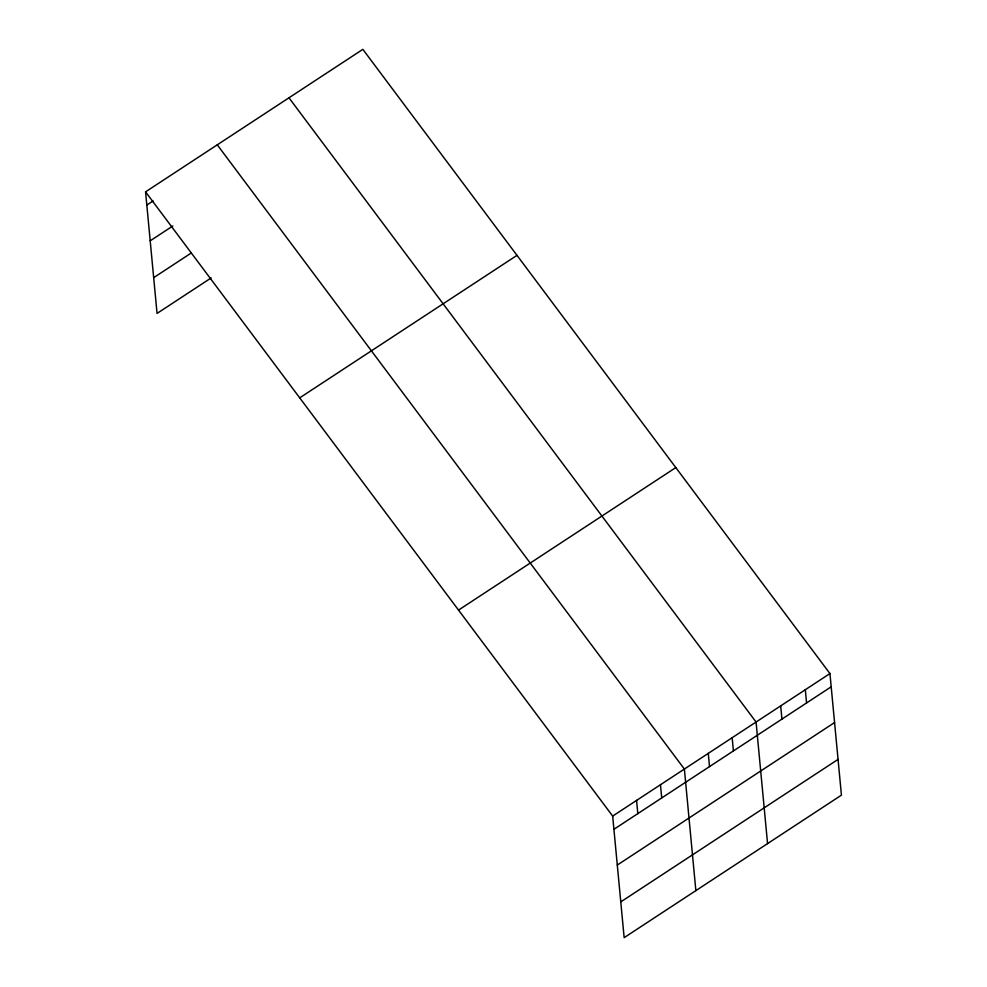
<?xml version="1.0" encoding="UTF-8"?>
<svg xmlns="http://www.w3.org/2000/svg" width="987" height="987" viewBox="0 0 987 987"><rect width="100%" height="100%" fill="white"/><g stroke="black" fill="none" stroke-linecap="round" stroke-linejoin="round"><path stroke-width="1.48" d="M145.57 191.848L362.846 49.35L829.944 673.578L841.43 795.152L624.154 937.65L612.668 816.089L145.57 191.848L157.056 313.422L211.144 277.939M146.816 205.062L153.108 200.941M150.197 240.816L172.836 225.974M153.676 277.655L191.416 252.906M299.715 397.847L516.991 255.349M458.523 610.089L675.799 467.591M612.668 816.089L829.944 673.578M613.914 829.302L831.19 686.804M617.294 865.056L834.57 722.558M620.774 901.896L838.049 759.398M288.969 97.799L756.067 722.04L767.565 843.601M217.263 144.83L684.373 769.058L695.86 890.619M805.318 689.728L806.564 702.954M780.692 705.878L781.938 719.104M732.169 737.708L733.415 750.922M708.271 753.389L709.517 766.603M660.463 784.739L661.722 797.952M636.566 800.408L637.812 813.621"/></g></svg>
